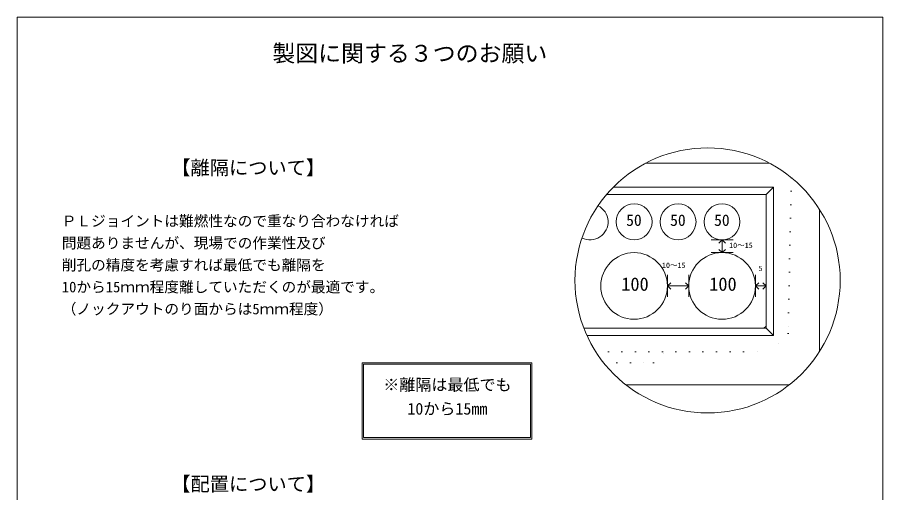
# Model space of a CAD drawing. Units: millimetres, scale not verified. Extents: x -6420 to 6420, y -3041 to 3040.
# Drawn here: x -6420 to -2340, y 798 to 3040 of the extents above; entities that cross this region are included whole.
import ezdxf
from ezdxf.enums import TextEntityAlignment as Align

# ---------------------------------------------------------------- set-up
doc = ezdxf.new("R2010")
doc.units = ezdxf.units.MM
doc.header["$LTSCALE"] = 20
doc.linetypes.add('DASHED1', pattern=[1.8, 1.2, -0.6])
doc.linetypes.add('USER5', pattern=[3.185, 0.01, -3.175])
for name, color, linetype, lineweight in [('0-2_waku', 7, 'Continuous', 18), ('0-3_gaikei', 7, 'Continuous', 18), ('0-4_kakure', 7, 'DASHED1', 5), ('0-5_sunpou', 7, 'Continuous', 5), ('0-7_hole', 7, 'Continuous', 18), ('0-8_uchigawa', 6, 'Continuous', 18), ('0-D_文字１', 7, 'Continuous', 18)]:
    doc.layers.add(name, color=color, linetype=linetype, lineweight=lineweight)
doc.styles.add('ＭＳ ゴシック', font='')
doc.styles.get('ＭＳ ゴシック').set_extended_font_data('MS Gothic')

# ---------------------------------------------------------------- blocks, each defined once
blk = doc.blocks.new('_Open90')
at = {"layer": '0-5_sunpou'}
blk.add_line((0, 0), (-1, 0), dxfattribs=at)
blk.add_lwpolyline([(-0.5, 0.5), (0, 0), (-0.5, -0.5)], dxfattribs=at)

msp = doc.modelspace()

# ---------------------------------------------------------------- linework, layer by layer
at = {"layer": '0-2_waku'}
for p, q in [((-6419.86, 3040.44), (-2339.86, 3040.44)), ((-6419.86, 3040.44), (-2339.86, 3040.44)), ((-6419.86, 3040.44), (-6419.86, -2659.56)), ((-2339.86, 3040.44), (-2339.86, -2659.56))]:
    msp.add_line(p, q, dxfattribs=at)
at = {"layer": '0-3_gaikei'}
for p, q in [((-2873.36, 2352.06), (-3457.54, 2352.06)), ((-2638.41, 1463.07), (-2638.41, 2135.57)), ((-3550.27, 1306.62), (-2780.64, 1306.62))]:
    msp.add_line(p, q, dxfattribs=at)
at = {"layer": '0-4_kakure', "linetype": 'USER5', "lineweight": 18}
for p, q in [((-3691.9, 1462.14), (-3632.96, 1462.14)), ((-3632.96, 1462.14), (-2872.64, 1462.14)), ((-3632.96, 1462.14), (-2872.64, 1462.14)), ((-3593.3, 1410.3), (-3597.49, 1347.46)), ((-3593.3, 1410.3), (-3455.06, 1410.3))]:
    msp.add_line(p, q, dxfattribs=at)
for points in [[(-2770.42, 2283.87), (-2786.24, 1548.54), (-2872.64, 1462.14)], [(-3593.3, 1410.3), (-3420.5, 1410.3), (-3368.66, 1462.14)]]:
    msp.add_lwpolyline(points, dxfattribs=at)
at = {"layer": '0-5_sunpou', "color": 150, "lineweight": 18}
for p, q in [((-3149.12, 1990.91), (-3045.44, 1990.91)), ((-3149.12, 1930.43), (-3045.44, 1930.43)), ((-3354.75, 1825.02), (-3354.75, 1721.34)), ((-3254.53, 1825.02), (-3254.53, 1721.34)), ((-2939.89, 1825.02), (-2939.89, 1721.34)), ((-2889.92, 1825.02), (-2889.92, 1721.34)), ((-3354.75, 1773.18), (-3254.53, 1773.18)), ((-2939.89, 1773.18), (-2889.92, 1773.18)), ((-2889.92, 1584.31), (-2899.47, 1574.46))]:
    msp.add_line(p, q, dxfattribs=at)
msp.add_circle((-3165.45, 1799.32), 625.17, dxfattribs=at)
at = {"layer": '0-7_hole'}
for centre, radius in [((-3512, 2075.58), 84.67), ((-3304.64, 2075.58), 84.67), ((-3097.28, 2075.58), 84.67), ((-3512, 1773.18), 157.25), ((-3097.28, 1773.18), 157.25)]:
    msp.add_circle(centre, radius, dxfattribs=at)
msp.add_arc((-3719.36, 2075.58), 84.67, 243.19936, 63.78529, dxfattribs=at)
at = {"layer": '0-8_uchigawa'}
for p, q in [((-3640.97, 2205.18), (-3632.96, 2205.18)), ((-3609.15, 2239.74), (-2855.36, 2239.74)), ((-2889.92, 1574.46), (-2889.92, 2205.18)), ((-2855.36, 1539.9), (-2855.36, 2239.74)), ((-3748.78, 1574.46), (-3632.96, 1574.46)), ((-3632.96, 1574.46), (-2889.92, 1574.46)), ((-2855.36, 1539.9), (-2889.92, 1574.46)), ((-3734.26, 1539.9), (-3632.96, 1539.9)), ((-3632.96, 1539.9), (-2855.36, 1539.9)), ((-4793.81, 1411.45), (-3993.81, 1411.45)), ((-4793.81, 1051.45), (-4793.81, 1411.45)), ((-4787.15, 1404.78), (-4000.48, 1404.78)), ((-4787.15, 1058.12), (-4787.15, 1404.78)), ((-4000.48, 1058.12), (-4000.48, 1404.78)), ((-3993.81, 1051.45), (-3993.81, 1411.45)), ((-4793.81, 1051.45), (-3993.81, 1051.45)), ((-4787.15, 1058.12), (-4000.48, 1058.12))]:
    msp.add_line(p, q, dxfattribs=at)
msp.add_lwpolyline([(-3632.96, 2205.18), (-2889.92, 2205.18), (-2855.36, 2239.74)], dxfattribs=at)

# ---------------------------------------------------------------- block references
at = {"layer": '0-5_sunpou', "xscale": 31.104, "yscale": 31.104}
for p, rotation in [((-3097.28, 1990.91), 90), ((-3097.28, 1930.43), 270), ((-3354.75, 1773.18), 180), ((-2939.89, 1773.18), 180)]:
    msp.add_blockref('_Open90', p, dxfattribs=dict(at, rotation=rotation))
for p in [(-3254.53, 1773.18), (-2889.92, 1773.18)]:
    msp.add_blockref('_Open90', p, dxfattribs=at)

# ---------------------------------------------------------------- texts
at = {"layer": '0-D_文字１', "style": 'ＭＳ ゴシック'}
for s, height, p in [('製図に関する３つのお願い', 79.18, (-5217.26, 2807.38)), ('【離隔について】', 66.51, (-5694.06, 2277.92)), ('ＰＬジョイントは難燃性なので重なり合わなければ', 50.67, (-6210.22, 2039.09)), ('50', 53.84, (-3549.31, 2040.43)), ('50', 53.84, (-3341.95, 2040.43)), ('50', 53.84, (-3134.59, 2040.43)), ('問題ありませんが、現場での作業性及び', 50.67, (-6210.22, 1935.41)), ('10～15', 25.34, (-3063.86, 1944.66)), ('削孔の精度を考慮すれば最低でも離隔を', 50.67, (-6210.22, 1831.73)), ('10～15', 25.34, (-3380.57, 1850.67)), ('5', 25.34, (-2925, 1835.96)), ('10から15ｍｍ程度離していただくのが最適です。', 50.67, (-6210.22, 1728.05)), ('100', 63.34, (-3572.38, 1731.4)), ('100', 63.34, (-3157.66, 1731.4)), ('（ノックアウトのり面からは5ｍｍ程度）', 50.67, (-6210.22, 1624.37)), ('※離隔は最低でも', 55.43, (-4694.38, 1263.3)), ('\u3000 10から15mm', 55.43, (-4694.38, 1149.9)), ('【配置について】', 66.51, (-5694.06, 786.12))]:
    msp.add_text(s, height=height, dxfattribs=at).set_placement(p, align=Align.BOTTOM_LEFT)

doc.saveas('drawing.dxf')
